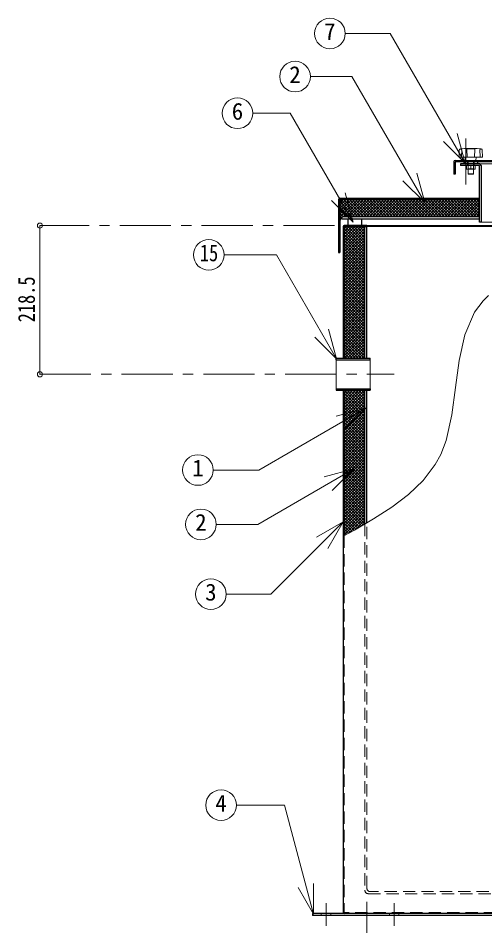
# Model space of a CAD drawing. Units: millimetres at full size, sheet at 1:15; details may follow other scales. Extents: x -3184 to 2891, y -2037 to 2178.
# Drawn here: x -994 to -309, y -1202 to 131 of the extents above; entities that cross this region are included whole.
import ezdxf
from ezdxf.enums import TextEntityAlignment as Align

# ---------------------------------------------------------------- set-up
doc = ezdxf.new("R2010")
doc.units = ezdxf.units.MM
doc.header["$LTSCALE"] = 15
doc.header["$PDMODE"] = 32
doc.header["$PDSIZE"] = 7.5
doc.linetypes.add('CHAIN1', pattern=[8, 5, -1, 1, -1])
doc.linetypes.add('DASHED1', pattern=[1.8, 1.2, -0.6])
doc.layers.add('0-0', color=7, linetype='Continuous', lineweight=18)
doc.styles.add('ＭＳ ゴシック', font='')
doc.styles.get('ＭＳ ゴシック').set_extended_font_data('MS Gothic')

msp = doc.modelspace()

# ---------------------------------------------------------------- linework, layer by layer
at = {"layer": '0-0'}
for p, q in [((-337.63, -81.98), (-349.28, -38.51)), ((-337.63, -81.98), (-369.45, -50.16)), ((-396.89, -139.85), (-408.54, -96.38)), ((-396.89, -139.85), (-428.71, -108.03)), ((-501.74, -168.81), (-513.39, -125.34)), ((-501.74, -168.81), (-533.56, -136.99)), ((-614.48, -216.59), (-691.24, -216.59)), ((-526.28, -369.36), (-614.48, -216.59)), ((-526.28, -369.36), (-537.93, -325.89)), ((-526.28, -369.36), (-558.1, -337.54)), ((-526.7, -370.78), (-526.7, -413.48)), ((-476.7, -370.78), (-476.7, -413.48)), ((-483.45, -442.02), (-526.92, -453.67)), ((-483.45, -442.02), (-515.27, -473.84)), ((-500.75, -531.07), (-641.89, -612.55)), ((-500.75, -531.07), (-544.22, -542.72)), ((-500.75, -531.07), (-532.57, -562.89)), ((-641.89, -612.55), (-702.82, -612.55)), ((-516.62, -608.94), (-555.6, -631.44)), ((-516.62, -608.94), (-539.12, -647.91)), ((-602.89, -1025.07), (-673.26, -1025.07)), ((-560.01, -1185.12), (-602.89, -1025.07)), ((-560.01, -1185.12), (-582.51, -1146.15)), ((-560.01, -1185.12), (-560.01, -1140.12))]:
    msp.add_line(p, q, dxfattribs=at)
at = {"layer": '0-0', "color": 4, "linetype": 'CHAIN1', "lineweight": 9}
for p, q in [((-336.7, -113.13), (-336.7, -45.53)), ((-529.35, -173.63), (-961.7, -173.63)), ((-961.7, -392.13), (-441.7, -392.13)), ((-541.7, -1169.13), (-541.7, -1202.13)), ((-481.7, -1167.13), (-481.7, -1487.13)), ((-441.7, -1169.13), (-441.7, -1202.13))]:
    msp.add_line(p, q, dxfattribs=at)
at = {"layer": '0-0', "color": 4, "lineweight": 9}
for p, q in [((-346.37, -72.92), (-346.03, -62.4)), ((-338.61, -60.54), (-344.52, -60.85)), ((-342.75, -73.33), (-342.36, -61.69)), ((-320.21, -60.53), (-338.19, -60.53)), ((-334.69, -73.33), (-335.07, -61.69)), ((-323.72, -73.33), (-323.33, -61.69)), ((-319.79, -60.54), (-313.89, -60.85)), ((-315.65, -73.33), (-316.04, -61.69)), ((-312.03, -72.92), (-312.37, -62.4)), ((-345.97, -73.33), (-312.43, -73.33)), ((-336.83, -77.76), (-337.2, -73.33)), ((-321.57, -77.76), (-321.2, -73.33)), ((-335.7, -85.43), (-335.7, -90.13)), ((-333.2, -90.63), (-333.2, -97.63)), ((-329.2, -85.43), (-329.2, -90.13)), ((-325.2, -90.63), (-325.2, -97.63)), ((-322.95, -90.63), (-322.7, -90.13)), ((-322.7, -85.43), (-322.7, -90.13)), ((-164.02, -83.13), (-316.2, -83.13)), ((-332.7, -98.13), (-333.2, -97.63)), ((-325.2, -97.63), (-333.2, -97.63)), ((-332.7, -98.13), (-325.7, -98.13)), ((-325.2, -97.63), (-325.7, -98.13)), ((-521.2, -161.12), (-495.21, -135.13)), ((-521.2, -156.88), (-499.45, -135.13)), ((-521.2, -152.64), (-503.7, -135.13)), ((-521.2, -148.39), (-507.94, -135.13)), ((-521.2, -144.15), (-512.18, -135.13)), ((-521.2, -139.91), (-516.42, -135.13)), ((-521.2, -138.29), (-498.86, -160.63)), ((-521.2, -142.53), (-503.1, -160.63)), ((-520.12, -135.13), (-494.62, -160.63)), ((-516.64, -160.81), (-490.97, -135.13)), ((-515.88, -135.13), (-490.38, -160.63)), ((-512.23, -160.63), (-486.73, -135.13)), ((-511.63, -135.13), (-486.13, -160.63)), ((-507.98, -160.63), (-482.48, -135.13)), ((-507.39, -135.13), (-481.89, -160.63)), ((-503.74, -160.63), (-478.24, -135.13)), ((-503.15, -135.13), (-477.65, -160.63)), ((-499.5, -160.63), (-474, -135.13)), ((-498.91, -135.13), (-473.41, -160.63)), ((-495.25, -160.63), (-469.75, -135.13)), ((-494.66, -135.13), (-469.16, -160.63)), ((-491.01, -160.63), (-465.51, -135.13)), ((-490.42, -135.13), (-464.92, -160.63)), ((-486.77, -160.63), (-461.27, -135.13)), ((-486.18, -135.13), (-460.68, -160.63)), ((-482.53, -160.63), (-457.03, -135.13)), ((-481.94, -135.13), (-456.44, -160.63)), ((-478.28, -160.63), (-452.78, -135.13)), ((-477.69, -135.13), (-452.19, -160.63)), ((-474.04, -160.63), (-448.54, -135.13)), ((-473.45, -135.13), (-447.95, -160.63)), ((-469.8, -160.63), (-444.3, -135.13)), ((-469.21, -135.13), (-443.71, -160.63)), ((-465.56, -160.63), (-440.06, -135.13)), ((-464.96, -135.13), (-439.46, -160.63)), ((-461.31, -160.63), (-435.81, -135.13)), ((-460.72, -135.13), (-435.22, -160.63)), ((-457.07, -160.63), (-431.57, -135.13)), ((-456.48, -135.13), (-430.98, -160.63)), ((-452.83, -160.63), (-427.33, -135.13)), ((-452.24, -135.13), (-426.74, -160.63)), ((-448.59, -160.63), (-423.09, -135.13)), ((-447.99, -135.13), (-422.49, -160.63)), ((-444.34, -160.63), (-418.84, -135.13)), ((-443.75, -135.13), (-418.25, -160.63)), ((-440.1, -160.63), (-414.6, -135.13)), ((-439.51, -135.13), (-414.01, -160.63)), ((-435.86, -160.63), (-410.36, -135.13)), ((-435.27, -135.13), (-409.77, -160.63)), ((-431.61, -160.63), (-406.11, -135.13)), ((-431.02, -135.13), (-405.52, -160.63)), ((-427.37, -160.63), (-401.87, -135.13)), ((-426.78, -135.13), (-401.28, -160.63)), ((-423.13, -160.63), (-397.63, -135.13)), ((-422.54, -135.13), (-397.04, -160.63)), ((-418.89, -160.63), (-393.39, -135.13)), ((-418.3, -135.13), (-392.8, -160.63)), ((-414.64, -160.63), (-389.14, -135.13)), ((-414.05, -135.13), (-388.55, -160.63)), ((-410.4, -160.63), (-384.9, -135.13)), ((-409.81, -135.13), (-384.31, -160.63)), ((-406.16, -160.63), (-380.66, -135.13)), ((-405.57, -135.13), (-380.07, -160.63)), ((-401.92, -160.63), (-376.42, -135.13)), ((-401.32, -135.13), (-375.82, -160.63)), ((-397.67, -160.63), (-372.17, -135.13)), ((-397.08, -135.13), (-371.58, -160.63)), ((-393.43, -160.63), (-367.93, -135.13)), ((-392.84, -135.13), (-367.34, -160.63)), ((-389.19, -160.63), (-363.69, -135.13)), ((-388.6, -135.13), (-363.1, -160.63)), ((-384.95, -160.63), (-359.45, -135.13)), ((-384.35, -135.13), (-358.85, -160.63)), ((-380.7, -160.63), (-355.2, -135.13)), ((-380.11, -135.13), (-354.61, -160.63)), ((-376.46, -160.63), (-350.96, -135.13)), ((-375.87, -135.13), (-350.37, -160.63)), ((-372.22, -160.63), (-346.72, -135.13)), ((-371.63, -135.13), (-346.13, -160.63)), ((-367.98, -160.63), (-342.48, -135.13)), ((-367.38, -135.13), (-341.88, -160.63)), ((-363.73, -160.63), (-338.23, -135.13)), ((-363.14, -135.13), (-337.64, -160.63)), ((-359.49, -160.63), (-333.99, -135.13)), ((-358.9, -135.13), (-333.4, -160.63)), ((-355.25, -160.63), (-329.75, -135.13)), ((-354.66, -135.13), (-329.16, -160.63)), ((-351, -160.63), (-325.5, -135.13)), ((-350.41, -135.13), (-324.91, -160.63)), ((-346.76, -160.63), (-321.26, -135.13)), ((-346.17, -135.13), (-320.67, -160.63)), ((-342.52, -160.63), (-317.02, -135.13)), ((-341.93, -135.13), (-316.43, -160.63)), ((-338.28, -160.63), (-316.2, -138.56)), ((-337.69, -135.13), (-316.2, -156.61)), ((-334.03, -160.63), (-316.2, -142.8)), ((-333.44, -135.13), (-316.2, -152.37)), ((-329.2, -135.13), (-316.2, -148.13)), ((-324.96, -135.13), (-316.2, -143.89)), ((-320.71, -135.13), (-316.2, -139.64)), ((-316.47, -135.13), (-316.2, -135.4)), ((-521.2, -146.77), (-507.35, -160.63)), ((-521.2, -151.02), (-511.59, -160.63)), ((-521.2, -155.26), (-515.8, -160.66)), ((-521.2, -159.5), (-518.84, -161.86)), ((-329.79, -160.63), (-316.2, -147.04)), ((-325.55, -160.63), (-316.2, -151.28)), ((-321.31, -160.63), (-316.2, -155.53)), ((-317.06, -160.63), (-316.2, -159.77)), ((-521.2, -163.75), (-520.71, -164.24)), ((-521.2, -165.36), (-521.03, -165.19)), ((-314.2, -168.63), (-181.15, -168.63)), ((-961.7, -173.63), (-961.7, -392.13)), ((-515.2, -203.82), (-486.51, -175.13)), ((-515.2, -199.58), (-490.75, -175.13)), ((-515.2, -195.33), (-495, -175.13)), ((-515.2, -191.09), (-499.24, -175.13)), ((-515.2, -186.85), (-503.48, -175.13)), ((-515.2, -182.61), (-507.73, -175.13)), ((-515.2, -178.36), (-511.97, -175.13)), ((-515.2, -208.06), (-484.7, -177.56)), ((-515.2, -178.02), (-484.7, -208.52)), ((-515.2, -212.31), (-484.7, -181.81)), ((-515.2, -182.26), (-484.7, -212.76)), ((-515.2, -216.55), (-484.7, -186.05)), ((-515.2, -186.5), (-484.7, -217)), ((-513.85, -175.13), (-484.7, -204.27)), ((-509.6, -175.13), (-484.7, -200.03)), ((-505.36, -175.13), (-484.7, -195.79)), ((-501.12, -175.13), (-484.7, -191.55)), ((-496.88, -175.13), (-484.7, -187.3)), ((-492.63, -175.13), (-484.7, -183.06)), ((-488.39, -175.13), (-484.7, -178.82)), ((-481.7, -173.63), (-182.95, -173.63)), ((-481.7, -175.13), (-183.49, -175.13)), ((-515.2, -220.79), (-484.7, -190.29)), ((-515.2, -190.75), (-484.7, -221.25)), ((-515.2, -225.03), (-484.7, -194.53)), ((-515.2, -194.99), (-484.7, -225.49)), ((-515.2, -229.28), (-484.7, -198.78)), ((-515.2, -199.23), (-484.7, -229.73)), ((-515.2, -233.52), (-484.7, -203.02)), ((-515.2, -203.47), (-484.7, -233.97)), ((-515.2, -237.76), (-484.7, -207.26)), ((-515.2, -207.72), (-484.7, -238.22)), ((-515.2, -242), (-484.7, -211.5)), ((-515.2, -211.96), (-484.7, -242.46)), ((-515.2, -246.25), (-484.7, -215.75)), ((-515.2, -216.2), (-484.7, -246.7)), ((-515.2, -250.49), (-484.7, -219.99)), ((-515.2, -220.44), (-484.7, -250.94)), ((-515.2, -254.73), (-484.7, -224.23)), ((-515.2, -224.69), (-484.7, -255.19)), ((-515.2, -258.97), (-484.7, -228.47)), ((-515.2, -228.93), (-484.7, -259.43)), ((-515.2, -263.22), (-484.7, -232.72)), ((-515.2, -233.17), (-484.7, -263.67)), ((-515.2, -267.46), (-484.7, -236.96)), ((-515.2, -237.41), (-484.7, -267.91)), ((-515.2, -271.7), (-484.7, -241.2)), ((-515.2, -241.66), (-484.7, -272.16)), ((-515.2, -275.94), (-484.7, -245.44)), ((-515.2, -245.9), (-484.7, -276.4)), ((-515.2, -280.19), (-484.7, -249.69)), ((-515.2, -250.14), (-484.7, -280.64)), ((-515.2, -284.43), (-484.7, -253.93)), ((-515.2, -254.39), (-484.7, -284.89)), ((-515.2, -288.67), (-484.7, -258.17)), ((-515.2, -258.63), (-484.7, -289.13)), ((-515.2, -292.92), (-484.7, -262.42)), ((-515.2, -262.87), (-484.7, -293.37)), ((-515.2, -297.16), (-484.7, -266.66)), ((-515.2, -267.11), (-484.7, -297.61)), ((-515.2, -301.4), (-484.7, -270.9)), ((-515.2, -271.36), (-484.7, -301.86)), ((-515.2, -305.64), (-484.7, -275.14)), ((-515.2, -275.6), (-484.7, -306.1)), ((-515.2, -309.89), (-484.7, -279.39)), ((-515.2, -279.84), (-484.7, -310.34)), ((-515.2, -314.13), (-484.7, -283.63)), ((-515.2, -284.08), (-484.7, -314.58)), ((-515.2, -318.37), (-484.7, -287.87)), ((-515.2, -288.33), (-484.7, -318.83)), ((-515.2, -322.61), (-484.7, -292.11)), ((-515.2, -292.57), (-484.7, -323.07)), ((-515.2, -326.86), (-484.7, -296.36)), ((-515.2, -296.81), (-484.7, -327.31)), ((-515.2, -331.1), (-484.7, -300.6)), ((-515.2, -301.05), (-484.7, -331.55)), ((-515.2, -335.34), (-484.7, -304.84)), ((-515.2, -305.3), (-484.7, -335.8)), ((-515.2, -339.58), (-484.7, -309.08)), ((-515.2, -309.54), (-484.7, -340.04)), ((-515.2, -343.83), (-484.7, -313.33)), ((-515.2, -313.78), (-484.7, -344.28)), ((-515.2, -348.07), (-484.7, -317.57)), ((-515.2, -318.02), (-484.7, -348.52)), ((-515.2, -352.31), (-484.7, -321.81)), ((-515.2, -322.27), (-484.7, -352.77)), ((-515.2, -356.56), (-484.7, -326.06)), ((-515.2, -326.51), (-484.7, -357.01)), ((-515.2, -360.8), (-484.7, -330.3)), ((-515.2, -330.75), (-484.7, -361.25)), ((-515.2, -365.04), (-484.7, -334.54)), ((-515.2, -335), (-484.7, -365.5)), ((-515.2, -339.24), (-485.81, -368.63)), ((-515.2, -343.48), (-490.05, -368.63)), ((-514.55, -368.63), (-484.7, -338.78)), ((-510.31, -368.63), (-484.7, -343.03)), ((-515.2, -347.72), (-494.3, -368.63)), ((-515.2, -351.97), (-498.54, -368.63)), ((-515.2, -356.21), (-502.78, -368.63)), ((-506.06, -368.63), (-484.7, -347.27)), ((-501.82, -368.63), (-484.7, -351.51)), ((-497.58, -368.63), (-484.7, -355.75)), ((-493.34, -368.63), (-484.7, -360)), ((-515.2, -360.45), (-507.02, -368.63)), ((-515.2, -364.69), (-511.27, -368.63)), ((-489.09, -368.63), (-484.7, -364.24)), ((-484.85, -368.63), (-484.7, -368.48)), ((-515.2, -445.65), (-485.18, -415.63)), ((-515.2, -441.41), (-489.42, -415.63)), ((-515.2, -437.17), (-493.67, -415.63)), ((-515.2, -432.92), (-497.91, -415.63)), ((-515.2, -428.68), (-502.15, -415.63)), ((-515.2, -424.44), (-506.39, -415.63)), ((-515.2, -420.19), (-510.64, -415.63)), ((-515.2, -415.95), (-514.88, -415.63)), ((-515.2, -449.89), (-484.7, -419.39)), ((-515.2, -419.85), (-484.7, -450.35)), ((-515.2, -454.14), (-484.7, -423.64)), ((-515.2, -424.09), (-484.7, -454.59)), ((-515.18, -415.63), (-484.7, -446.11)), ((-510.93, -415.63), (-484.7, -441.86)), ((-506.69, -415.63), (-484.7, -437.62)), ((-502.45, -415.63), (-484.7, -433.38)), ((-498.21, -415.63), (-484.7, -429.13)), ((-493.96, -415.63), (-484.7, -424.89)), ((-489.72, -415.63), (-484.7, -420.65)), ((-485.48, -415.63), (-484.7, -416.41)), ((-515.2, -458.38), (-484.7, -427.88)), ((-515.2, -428.33), (-484.7, -458.83)), ((-515.2, -462.62), (-484.7, -432.12)), ((-515.2, -432.58), (-484.7, -463.08)), ((-515.2, -466.86), (-484.7, -436.36)), ((-515.2, -436.82), (-484.7, -467.32)), ((-515.2, -471.11), (-484.7, -440.61)), ((-515.2, -441.06), (-484.7, -471.56)), ((-515.2, -475.35), (-484.7, -444.85)), ((-515.2, -445.3), (-484.7, -475.8)), ((-515.2, -479.59), (-484.7, -449.09)), ((-515.2, -449.55), (-484.7, -480.05)), ((-515.2, -483.83), (-484.7, -453.33)), ((-515.2, -453.79), (-484.7, -484.29)), ((-515.2, -488.08), (-484.7, -457.58)), ((-515.2, -458.03), (-484.7, -488.53)), ((-515.2, -492.32), (-484.7, -461.82)), ((-515.2, -462.27), (-484.7, -492.77)), ((-515.2, -496.56), (-484.7, -466.06)), ((-515.2, -466.52), (-484.7, -497.02)), ((-515.2, -500.8), (-484.7, -470.3)), ((-515.2, -470.76), (-484.7, -501.26)), ((-515.2, -505.05), (-484.7, -474.55)), ((-515.2, -475), (-484.7, -505.5)), ((-515.2, -509.29), (-484.7, -478.79)), ((-515.2, -479.25), (-484.7, -509.75)), ((-515.2, -513.53), (-484.7, -483.03)), ((-515.2, -483.49), (-484.7, -513.99)), ((-515.2, -517.78), (-484.7, -487.28)), ((-515.2, -487.73), (-484.7, -518.23)), ((-515.2, -522.02), (-484.7, -491.52)), ((-515.2, -491.97), (-484.7, -522.47)), ((-515.2, -526.26), (-484.7, -495.76)), ((-515.2, -496.22), (-484.7, -526.72)), ((-515.2, -530.5), (-484.7, -500)), ((-515.2, -500.46), (-484.7, -530.96)), ((-515.2, -534.75), (-484.7, -504.25)), ((-515.2, -504.7), (-484.7, -535.2)), ((-515.2, -538.99), (-484.7, -508.49)), ((-515.2, -508.94), (-484.7, -539.44)), ((-515.2, -543.23), (-484.7, -512.73)), ((-515.2, -513.19), (-484.7, -543.69)), ((-515.2, -547.47), (-484.7, -516.97)), ((-515.2, -517.43), (-484.7, -547.93)), ((-515.2, -551.72), (-484.7, -521.22)), ((-515.2, -521.67), (-484.7, -552.17)), ((-515.2, -555.96), (-484.7, -525.46)), ((-515.2, -525.91), (-484.7, -556.41)), ((-515.2, -560.2), (-484.7, -529.7)), ((-515.2, -530.16), (-484.7, -560.66)), ((-515.2, -564.44), (-484.7, -533.94)), ((-515.2, -534.4), (-484.7, -564.9)), ((-515.2, -568.69), (-484.7, -538.19)), ((-515.2, -538.64), (-484.7, -569.14)), ((-515.2, -572.93), (-484.7, -542.43)), ((-515.2, -542.88), (-484.7, -573.38)), ((-515.2, -577.17), (-484.7, -546.67)), ((-515.2, -547.13), (-484.7, -577.63)), ((-515.2, -581.42), (-484.7, -550.92)), ((-515.2, -551.37), (-484.7, -581.87)), ((-515.2, -585.66), (-484.7, -555.16)), ((-515.2, -555.61), (-484.7, -586.11)), ((-515.2, -589.9), (-484.7, -559.4)), ((-515.2, -559.86), (-484.7, -590.36)), ((-515.2, -594.14), (-484.7, -563.64)), ((-515.2, -564.1), (-484.7, -594.6)), ((-515.2, -598.39), (-484.7, -567.89)), ((-515.2, -568.34), (-484.7, -598.84)), ((-515.2, -602.63), (-484.7, -572.13)), ((-515.2, -572.58), (-484.7, -603.08)), ((-515.2, -606.87), (-484.7, -576.37)), ((-515.2, -576.83), (-484.7, -607.33)), ((-515.2, -611.11), (-484.7, -580.61)), ((-515.2, -581.07), (-484.7, -611.57)), ((-515.2, -615.36), (-484.7, -584.86)), ((-515.2, -585.31), (-487.15, -613.36)), ((-515.2, -619.6), (-484.7, -589.1)), ((-515.2, -589.55), (-489.84, -614.91)), ((-515.2, -623.84), (-484.7, -593.34)), ((-515.2, -593.8), (-492.53, -616.47)), ((-515.2, -628.08), (-484.7, -597.58)), ((-515.2, -598.04), (-495.22, -618.02)), ((-515.2, -602.28), (-497.9, -619.58)), ((-515.2, -606.52), (-500.6, -621.13)), ((-515.2, -610.77), (-503.32, -622.65)), ((-508.29, -625.42), (-484.7, -601.83)), ((-498.63, -620), (-484.7, -606.07)), ((-488.56, -614.17), (-484.7, -610.31)), ((-515.2, -615.01), (-506.05, -624.16)), ((-515.2, -619.25), (-508.77, -625.68)), ((-515.2, -623.49), (-511.49, -627.2)), ((-515.2, -627.74), (-514.22, -628.72))]:
    msp.add_line(p, q, dxfattribs=at)
at = {"layer": '0-0', "color": 5, "lineweight": 25}
for p, q in [((-352.2, -78.13), (-163.71, -78.13)), ((-354.2, -80.13), (-354.2, -98.13)), ((-163.83, -80.13), (-351.2, -80.13)), ((-316.2, -83.13), (-344.2, -83.13)), ((-344.2, -83.13), (-344.2, -85.13)), ((-317.2, -85.13), (-344.2, -85.13)), ((-339.2, -80.13), (-339.2, -83.13)), ((-319.2, -80.13), (-319.2, -83.13)), ((-316.2, -168.63), (-316.2, -86.13)), ((-314.2, -85.13), (-314.2, -168.63)), ((-521.2, -133.13), (-316.2, -133.13)), ((-523.2, -135.13), (-523.2, -213.13)), ((-521.2, -136.13), (-521.2, -213.13)), ((-520.2, -135.13), (-316.2, -135.13)), ((-518.2, -163.63), (-316.2, -163.63)), ((-316.2, -160.63), (-515.2, -160.63)), ((-509.2, -173.63), (-509.2, -163.63)), ((-489.2, -173.63), (-489.2, -163.63)), ((-314.2, -168.63), (-316.2, -168.63)), ((-516.7, -175.13), (-516.7, -368.63)), ((-481.7, -173.63), (-515.2, -173.63)), ((-515.2, -368.63), (-515.2, -175.88)), ((-514.45, -175.13), (-481.7, -175.13)), ((-484.7, -368.63), (-484.7, -175.13)), ((-481.7, -368.63), (-481.7, -173.63)), ((-523.2, -213.13), (-521.2, -213.13)), ((-526.7, -370.78), (-476.7, -370.78)), ((-476.7, -370.78), (-476.7, -368.63)), ((-526.7, -413.48), (-476.7, -413.48)), ((-516.7, -415.63), (-516.7, -1182.63)), ((-515.2, -629.27), (-515.2, -415.63)), ((-484.7, -611.94), (-484.7, -415.63)), ((-481.7, -610.2), (-481.7, -415.63)), ((-476.7, -413.48), (-476.7, -415.63)), ((-561.7, -1184.13), (-561.7, -1187.13)), ((268.3, -1184.13), (-561.7, -1184.13)), ((268.3, -1187.13), (-561.7, -1187.13))]:
    msp.add_line(p, q, dxfattribs=at)
at = {"layer": '0-0', "color": 4, "linetype": 'DASHED1', "lineweight": 9}
for p, q in [((-334.2, -85.13), (-334.2, -78.13)), ((-333.2, -90.63), (-333.2, -78.13)), ((-325.2, -90.63), (-325.2, -78.13)), ((-324.2, -85.13), (-324.2, -78.13)), ((-548.7, -1184.13), (-548.7, -1187.13)), ((-534.7, -1184.13), (-534.7, -1187.13))]:
    msp.add_line(p, q, dxfattribs=at)
at = {"layer": '0-0', "linetype": 'DASHED1'}
for p, q in [((-484.7, -611.94), (-484.7, -1150.13)), ((-481.7, -1147.13), (-481.7, -610.2)), ((-515.2, -629.27), (-515.2, -1181.88)), ((186.3, -1155.13), (-479.7, -1155.13)), ((183.3, -1152.13), (-476.7, -1152.13)), ((221.05, -1182.63), (-514.45, -1182.63)), ((-496.7, -1182.63), (-496.7, -1184.13)), ((-448.7, -1184.13), (-448.7, -1187.13)), ((-434.7, -1184.13), (-434.7, -1187.13))]:
    msp.add_line(p, q, dxfattribs=at)
at = {"layer": '0-0'}
for points in [[(-337.63, -81.98), (-447.68, 108.63), (-513.48, 108.63)], [(-396.89, -139.85), (-503.78, 45.28), (-564.67, 45.28)], [(-501.74, -168.81), (-594.26, -8.57), (-649.14, -8.57)], [(-516.7, -630.11), (-500.08, -620.84), (-471.91, -604.54), (-445.1, -587.34), (-420.49, -568.68), (-398.95, -547.99), (-381.34, -524.71), (-373.26, -509.79), (-365.52, -489.59), (-356.9, -451.67), (-351.55, -411.68), (-346.32, -371.77), (-338.07, -334.06), (-323.65, -300.7), (-311.22, -284.2), (-303.2, -276.44)], [(-483.45, -442.02), (-640.54, -532.71), (-707.19, -532.71)], [(-516.62, -608.94), (-622.73, -715.05), (-688.19, -715.05)]]:
    msp.add_lwpolyline(points, dxfattribs=at)
at = {"layer": '0-0', "color": 5, "lineweight": 25}
for points in [[(-352.2, -81.13), (-352.2, -98.13), (-354.2, -98.13)], [(-526.7, -370.78), (-526.7, -368.63), (-476.7, -368.63)], [(-526.7, -413.48), (-526.7, -415.63), (-476.7, -415.63)]]:
    msp.add_lwpolyline(points, dxfattribs=at)
at = {"layer": '0-0', "color": 4, "lineweight": 9}
msp.add_lwpolyline([(-322.95, -90.63), (-335.45, -90.63), (-335.7, -90.13)], dxfattribs=at)
at = {"layer": '0-0'}
for centre in [(-535.98, 108.63), (-587.17, 45.28), (-671.64, -8.57), (-713.74, -216.59), (-729.69, -532.71), (-725.32, -612.55), (-710.69, -715.05), (-695.76, -1025.07)]:
    msp.add_circle(centre, 22.5, dxfattribs=at)
at = {"layer": '0-0', "color": 4, "lineweight": 9}
for centre, radius, start, end in [((-344.43, -62.45), 1.6, 93.01913, 178.15415), ((-344.81, -62.99), 1.66, 93.02757, 128.73305), ((-344.74, -69.3), 7.97, 72.62002, 91.09064), ((-338.19, -68.53), 8, 90, 93.01913), ((-334.67, -61.68), 0.4, 97.29873, 181.90915), ((-329.2, -104.4), 43.47, 82.70127, 97.29873), ((-323.73, -61.68), 0.4, 358.09085, 82.70127), ((-320.21, -68.53), 8, 86.98087, 90), ((-313.66, -69.3), 7.97, 88.90936, 107.37998), ((-313.97, -62.45), 1.6, 1.84585, 86.98087), ((-313.6, -62.99), 1.66, 51.26695, 86.97243), ((-345.97, -72.93), 0.4, 178.15415, 270), ((-336.43, -77.73), 0.4, 184.76364, 270), ((-321.97, -77.73), 0.4, 270, 355.23636), ((-312.43, -72.93), 0.4, 270, 1.84585), ((-335.4, -85.43), 0.3, 90, 180), ((-339.38, -2.18), 88.54, 272.54473, 276.60311), ((-329.5, -85.43), 0.3, 0, 90), ((-328.9, -85.43), 0.3, 90, 180), ((-319.02, -2.18), 88.54, 263.39689, 267.45527), ((-323, -85.43), 0.3, 0, 90)]:
    msp.add_arc(centre, radius, start, end, dxfattribs=at)
at = {"layer": '0-0', "color": 5, "lineweight": 25}
for centre, radius, start, end in [((-352.2, -80.13), 2, 90, 180), ((-351.2, -81.13), 1, 90, 180), ((-317.2, -86.13), 1, 0, 90), ((-316.2, -85.13), 2, 0, 90), ((-521.2, -135.13), 2, 90, 180), ((-520.2, -136.13), 1, 90, 180), ((-515.2, -166.63), 6, 90, 180), ((-518.2, -166.63), 3, 90, 180), ((-515.2, -175.13), 1.5, 90, 180), ((-514.45, -175.88), 0.75, 90, 180), ((-515.2, -1182.63), 1.5, 180, 270)]:
    msp.add_arc(centre, radius, start, end, dxfattribs=at)
at = {"layer": '0-0', "linetype": 'DASHED1'}
for centre, radius in [((-479.7, -1150.13), 5), ((-476.7, -1147.13), 5), ((-514.45, -1181.88), 0.75)]:
    msp.add_arc(centre, radius, 180, 270, dxfattribs=at)
at = {"layer": '0-0', "color": 1}
for p in [(-961.7, -173.63), (-961.7, -392.13)]:
    msp.add_point(p, dxfattribs=at)

# ---------------------------------------------------------------- texts
at = {"layer": '0-0', "style": 'ＭＳ ゴシック'}
for s, p in [('7', (-544.42, 91.75)), ('2', (-595.61, 28.4)), ('6', (-680.08, -25.44)), ('1', (-738.12, -549.59)), ('2', (-733.76, -629.43)), ('3', (-719.13, -731.92)), ('4', (-704.2, -1041.95))]:
    msp.add_text(s, height=24.74, dxfattribs=at).set_placement(p, align=Align.BOTTOM_LEFT)
at = {"layer": '0-0', "style": 'ＭＳ ゴシック', "width": 0.8}
msp.add_text('15', height=24.74, dxfattribs=at).set_placement((-726.87, -233.46), align=Align.BOTTOM_LEFT)
msp.add_text('218.5', height=24.74, rotation=90, dxfattribs=at).set_placement((-961.7, -315.69), align=Align.BOTTOM_LEFT)

doc.saveas('drawing.dxf')
